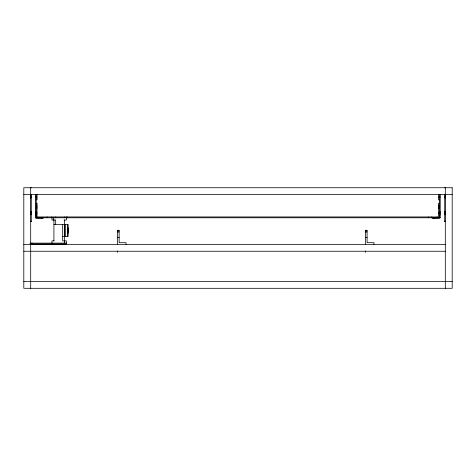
<?xml version="1.0" encoding="UTF-8"?>
<svg xmlns="http://www.w3.org/2000/svg" width="476" height="476" viewBox="0 0 476 476"><rect width="100%" height="100%" fill="white"/><g stroke="black" fill="none" stroke-linecap="round" stroke-linejoin="round"><path stroke-width="0.71" d="M67.895 233.198L67.901 232.02M67.889 228.873L67.895 227.558M440.223 194.398L440.223 217.663L439.396 218.49L432.511 218.49L432.511 217.663M30.69 187.758L31.237 187.699M445.31 187.758L444.762 187.699M30.69 194.589L31.237 194.589L31.237 221.614M445.31 194.589L444.762 194.589L444.762 221.614M23.8 194.63L452.2 194.63M30.69 195.963L31.237 195.963M444.762 195.963L445.31 195.963M35.373 197.005L36.2 197.005M439.396 197.005L440.223 197.005M30.69 197.082L31.237 197.082M36.2 197.088L37.027 197.088M438.569 197.088L439.396 197.088M444.762 197.082L445.31 197.082M30.69 197.909L31.237 197.909M444.762 197.909L445.31 197.909M36.2 199.843L37.027 199.843L37.027 194.333M439.396 199.843L438.569 199.843L438.569 194.333M36.2 203.204L37.027 203.204L37.027 216.152L36.2 216.152M439.396 203.204L438.569 203.204L438.569 216.152L439.396 216.152M36.2 205.245L37.027 205.245M438.569 205.245L439.396 205.245M36.2 206.507L37.027 206.507M438.569 206.507L439.396 206.507M36.2 207.607L37.027 207.607M438.569 207.607L439.396 207.607M36.2 208.161L37.027 208.161M438.569 208.161L439.396 208.161M30.69 211.409L31.237 211.409M444.762 211.409L445.31 211.409M35.373 211.76L36.2 211.76M439.396 211.76L440.223 211.76M30.69 212.236L31.237 212.236M444.762 212.236L445.31 212.236M35.373 212.314L36.2 212.314M439.396 212.314L440.223 212.314M36.2 212.843L37.027 212.843M438.569 212.843L439.396 212.843M30.69 213.349L31.237 213.349M35.373 213.415L37.027 213.403M438.569 213.403L440.223 213.415M444.762 213.349L445.31 213.349M30.69 214.73L31.237 214.73M444.762 214.73L445.31 214.73M35.373 214.92L36.2 214.92M439.396 214.92L440.223 214.92M35.373 194.398L35.373 217.663L42.602 217.663M432.993 217.663L440.223 217.663M37.431 217.77L437.617 217.77M64.04 220.001L66.366 220.001L66.366 217.77M30.69 221.173L31.237 221.173M444.762 221.173L445.31 221.173M30.69 221.34L31.237 221.286M444.762 221.34L445.31 221.286M30.69 221.441L31.237 221.394M444.762 221.394L445.31 221.441M30.69 221.524L31.237 221.554L30.69 221.584M444.762 221.483L445.31 221.524M444.762 221.584L445.31 221.614M53.919 224.386L67.907 224.386L67.907 236.507L62.683 236.507M117.483 230.842L119.137 230.842M365.431 230.842L367.085 230.842M117.483 231.949L119.137 231.949M365.431 231.949L367.085 231.949M117.483 237.47L119.137 237.47M365.431 237.47L367.085 237.47M54.086 240.886L51.973 240.886L51.973 243.117M30 243.117L66.503 243.117L66.503 243.944L30 243.944M23.8 244.355L445.31 244.355M23.8 251.245L445.31 251.245M23.8 281.411L452.2 281.411M35.373 217.663L36.2 218.49L43.084 218.49L43.084 217.663M67.901 227.867L67.895 233.02M67.901 228.296L67.901 230.295M67.889 230.592L67.895 232.591M445.31 187.699L445.31 288.301M439.396 194.494L439.396 217.663M438.64 217.77L438.64 216.943L36.408 216.943L36.408 217.77M437.26 216.943L437.26 217.77M434.166 217.663L434.166 218.49M431.75 216.943L431.75 217.77M428.448 216.943L428.448 217.77M373.975 244.355L373.975 242.706L367.085 242.706L367.085 230.295L365.431 230.295L365.431 244.355M365.431 250.882L365.431 252.334M126.027 244.355L126.027 242.706L119.137 242.706L119.137 230.295L117.483 230.295L117.483 244.355M117.483 250.882L117.483 252.334M67.884 224.386L67.884 236.507M67.277 216.943L67.277 217.77M66.723 216.943L66.723 217.77M66.366 243.117L66.366 240.886L62.683 240.886L62.683 224.386M65.492 224.386L65.492 236.507M64.659 216.943L64.659 217.77M64.575 224.386L64.575 236.507M64.611 240.886L64.611 243.117M64.438 220.001L64.438 240.886M55.674 216.943L55.674 217.77M55.674 224.386L55.674 220.001L51.973 220.001L51.973 217.77M53.919 220.001L53.919 240.886M53.723 217.77L53.723 220.001M51.545 216.943L51.545 217.77M47.088 216.943L47.088 217.77M41.43 217.663L41.43 218.49M37.788 216.943L37.788 217.77M36.2 194.494L36.2 217.663M32.065 243.117L32.065 243.944M30.69 187.699L30.69 288.301M452.2 187.74L23.8 187.74L23.8 288.301L452.2 288.301L452.2 187.74"/></g></svg>
